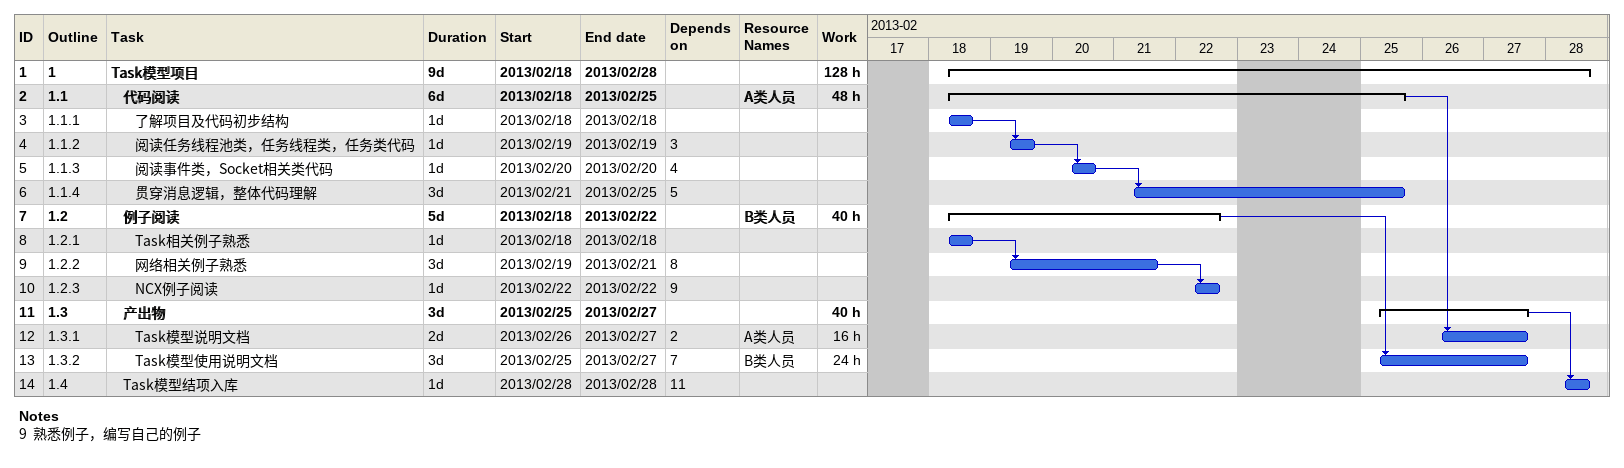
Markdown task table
| ID | WBS | Task | Duration | Start | Finish | Predecessors | Resources | Work (h) |
|---|---|---|---|---|---|---|---|---|
| 1 | 1 | **Task模型项目** | 9d | 2013-02-18 | 2013-02-28 |  |  | 128 |
| 2 | 1.1 | **代码阅读** | 6d | 2013-02-18 | 2013-02-25 |  | A类人员 | 48 |
| 3 | 1.1.1 | 了解项目及代码初步结构 | 1d | 2013-02-18 | 2013-02-18 |  |  |  |
| 4 | 1.1.2 | 阅读任务线程池类，任务线程类，任务类代码 | 1d | 2013-02-19 | 2013-02-19 | 3 |  |  |
| 5 | 1.1.3 | 阅读事件类，Socket相关类代码 | 1d | 2013-02-20 | 2013-02-20 | 4 |  |  |
| 6 | 1.1.4 | 贯穿消息逻辑，整体代码理解 | 3d | 2013-02-21 | 2013-02-25 | 5 |  |  |
| 7 | 1.2 | **例子阅读** | 5d | 2013-02-18 | 2013-02-22 |  | B类人员 | 40 |
| 8 | 1.2.1 | Task相关例子熟悉 | 1d | 2013-02-18 | 2013-02-18 |  |  |  |
| 9 | 1.2.2 | 网络相关例子熟悉 | 3d | 2013-02-19 | 2013-02-21 | 8 |  |  |
| 10 | 1.2.3 | NCX例子阅读 | 1d | 2013-02-22 | 2013-02-22 | 9 |  |  |
| 11 | 1.3 | **产出物** | 3d | 2013-02-25 | 2013-02-27 |  |  | 40 |
| 12 | 1.3.1 | Task模型说明文档 | 2d | 2013-02-26 | 2013-02-27 | 2 | A类人员 | 16 |
| 13 | 1.3.2 | Task模型使用说明文档 | 3d | 2013-02-25 | 2013-02-27 | 7 | B类人员 | 24 |
| 14 | 1.4 | Task模型结项入库 | 1d | 2013-02-28 | 2013-02-28 | 11 |  |  |

Notes
- 9: 熟悉例子，编写自己的例子
